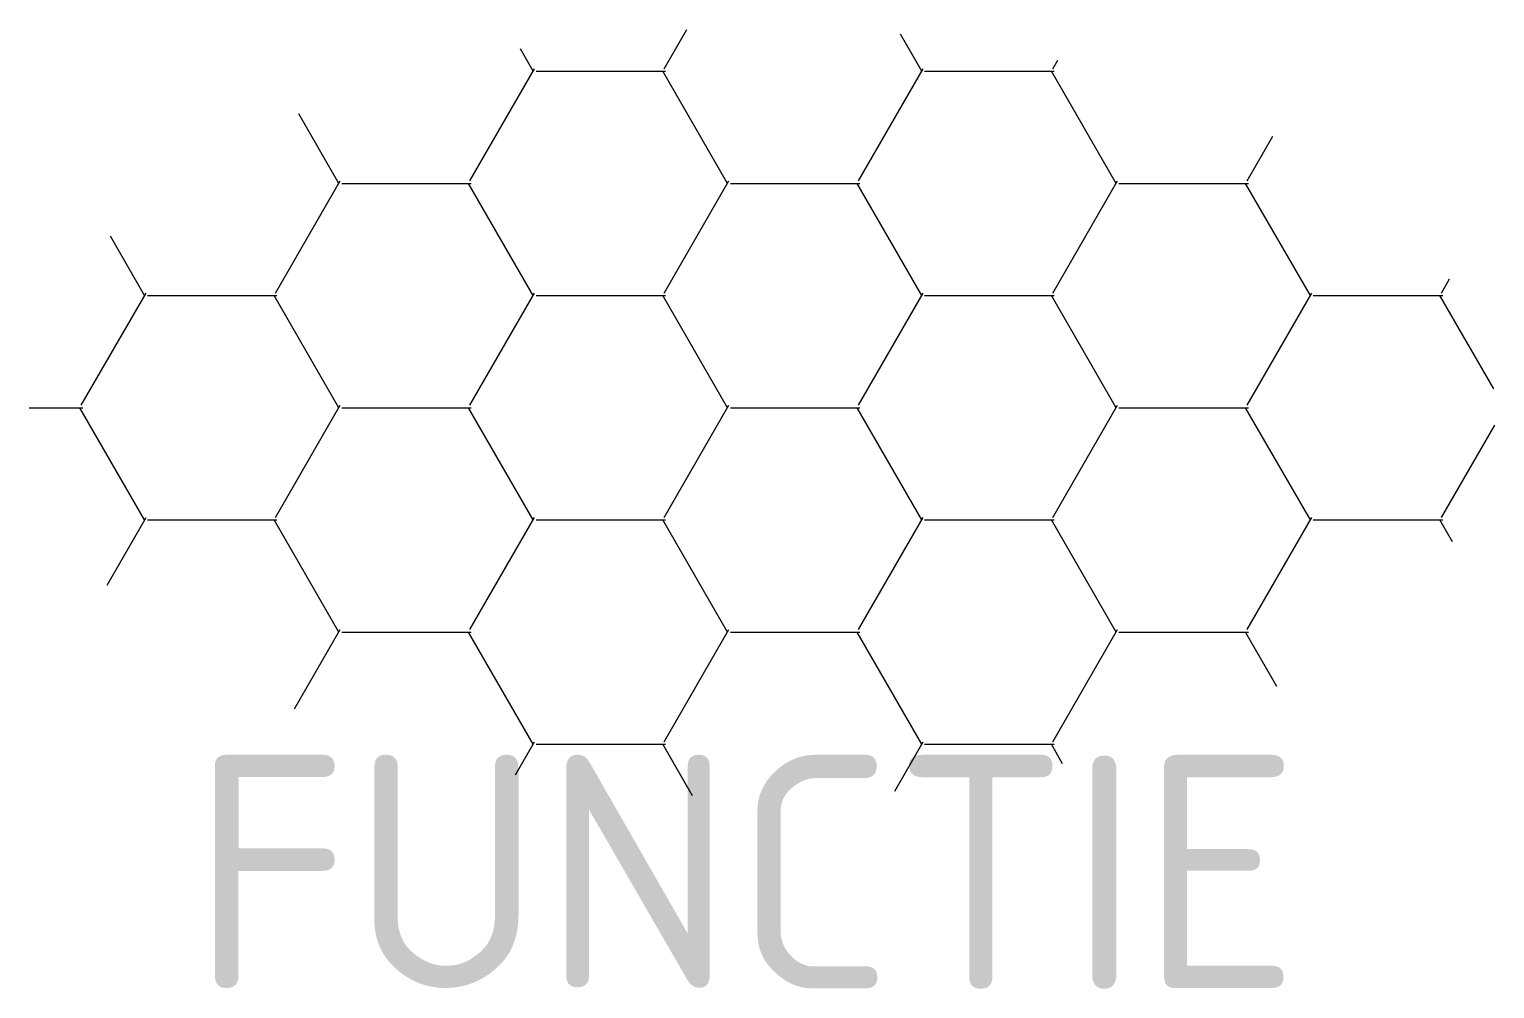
# Model space of a CAD drawing. Extents: x -5.4 to 5.9, y -4.5 to 2.9.
import ezdxf
from ezdxf.enums import TextEntityAlignment as Align

# ---------------------------------------------------------------- set-up
doc = ezdxf.new("R2010")
doc.units = 0
doc.styles.add('NLCS-ISO', font='NLCS-ISO.ttf')

msp = doc.modelspace()

# ---------------------------------------------------------------- linework, layer by layer
at = {"ltscale": 0.1}
for p, q in [((-0.511, 2.617), (-0.335, 2.921)), ((1.478, 2.598), (1.313, 2.884)), ((-1.522, 2.598), (-1.621, 2.771)), ((-2.011, 1.751), (-1.511, 2.617)), ((0.989, 1.751), (1.489, 2.617)), ((2.489, 2.617), (2.528, 2.684)), ((-1.5, 2.598), (-0.5, 2.598)), ((-0.022, 1.732), (-0.522, 2.598)), ((1.5, 2.598), (2.5, 2.598)), ((2.978, 1.732), (2.478, 2.598)), ((-3.022, 1.732), (-3.331, 2.268)), ((3.989, 1.751), (4.188, 2.096)), ((-3.511, 0.885), (-3.011, 1.751)), ((-3, 1.732), (-2, 1.732)), ((-1.522, 0.866), (-2.022, 1.732)), ((-0.511, 0.885), (-0.011, 1.751)), ((0, 1.732), (1, 1.732)), ((1.478, 0.866), (0.978, 1.732)), ((2.489, 0.885), (2.989, 1.751)), ((3, 1.732), (4, 1.732)), ((4.478, 0.866), (3.978, 1.732)), ((-4.522, 0.866), (-4.786, 1.324)), ((5.489, 0.885), (5.553, 0.995)), ((-5.011, 0.019), (-4.511, 0.885)), ((-4.5, 0.866), (-3.5, 0.866)), ((-3.022, 0), (-3.522, 0.866)), ((-2.011, 0.019), (-1.511, 0.885)), ((-1.5, 0.866), (-0.5, 0.866)), ((-0.022, 0), (-0.522, 0.866)), ((0.989, 0.019), (1.489, 0.885)), ((1.5, 0.866), (2.5, 0.866)), ((2.978, 0), (2.478, 0.866)), ((3.989, 0.019), (4.489, 0.885)), ((4.5, 0.866), (5.5, 0.866)), ((5.893, 0.147), (5.478, 0.866)), ((-5.412, 0), (-5, 0)), ((-3.511, -0.847), (-3.011, 0.019)), ((-3, 0), (-2, 0)), ((-0.511, -0.847), (-0.011, 0.019)), ((0, 0), (1, 0)), ((2.489, -0.847), (2.989, 0.019)), ((3, 0), (4, 0)), ((-4.522, -0.866), (-5.022, 0)), ((-1.522, -0.866), (-2.022, 0)), ((1.478, -0.866), (0.978, 0)), ((4.478, -0.866), (3.978, 0)), ((5.489, -0.847), (5.901, -0.134)), ((-4.812, -1.369), (-4.511, -0.847)), ((-4.5, -0.866), (-3.5, -0.866)), ((-3.022, -1.732), (-3.522, -0.866)), ((-2.011, -1.713), (-1.511, -0.847)), ((-1.5, -0.866), (-0.5, -0.866)), ((-0.022, -1.732), (-0.522, -0.866)), ((0.989, -1.713), (1.489, -0.847)), ((1.5, -0.866), (2.5, -0.866)), ((2.978, -1.732), (2.478, -0.866)), ((3.989, -1.713), (4.489, -0.847)), ((4.5, -0.866), (5.5, -0.866)), ((5.575, -1.034), (5.478, -0.866)), ((-3.364, -2.325), (-3.011, -1.713)), ((-3, -1.732), (-2, -1.732)), ((-1.522, -2.598), (-2.022, -1.732)), ((-0.511, -2.579), (-0.011, -1.713)), ((0, -1.732), (1, -1.732)), ((1.478, -2.598), (0.978, -1.732)), ((2.489, -2.579), (2.989, -1.713)), ((3, -1.732), (4, -1.732)), ((4.22, -2.152), (3.978, -1.732)), ((-1.659, -2.835), (-1.511, -2.579)), ((-1.5, -2.598), (-0.5, -2.598)), ((-0.293, -2.995), (-0.522, -2.598)), ((1.269, -2.96), (1.489, -2.579)), ((1.5, -2.598), (2.5, -2.598)), ((2.564, -2.748), (2.478, -2.598))]:
    msp.add_line(p, q, dxfattribs=at)

# ---------------------------------------------------------------- texts
at = {"style": 'NLCS-ISO', "flags": 1}
msp.add_attdef('FUNCTIE', text='', height=1.8, dxfattribs=at).set_placement((0.116, -3.585), align=Align.MIDDLE_CENTER)

doc.saveas('drawing.dxf')
